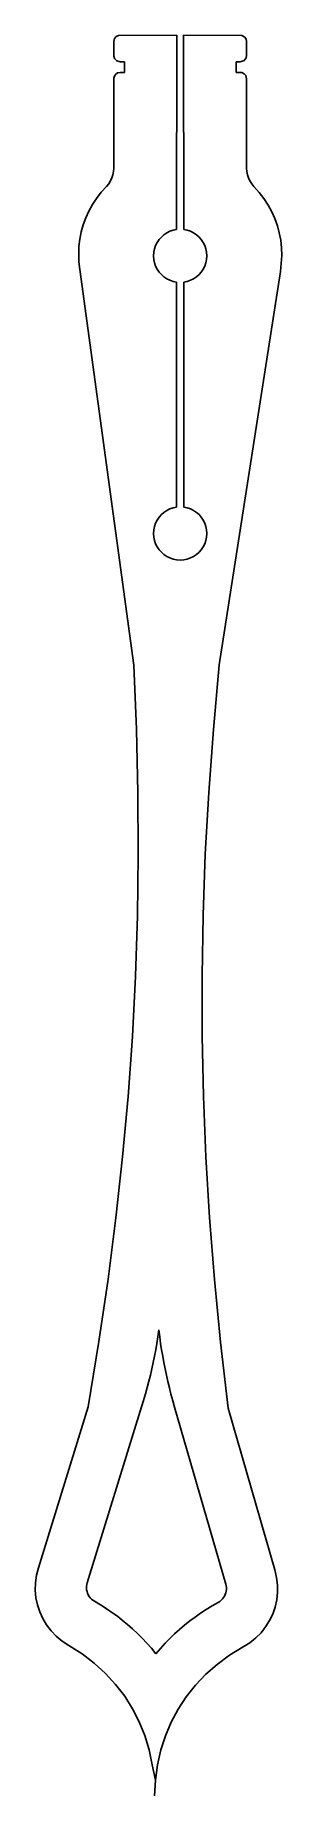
# Model space of a CAD drawing. Extents: x -0.68 to 0.48, y -7.24 to 1.04.
import ezdxf

# ---------------------------------------------------------------- set-up
doc = ezdxf.new("R2010")
doc.units = 0

msp = doc.modelspace()

# ---------------------------------------------------------------- linework, layer by layer
for p, q in [((-0.3079, 1.0228), (-0.312, 1.0077)), ((-0.3117, 0.9386), (-0.312, 1.0077)), ((-0.3003, 1.0314), (-0.3079, 1.0228)), ((-0.29, 1.0366), (-0.3003, 1.0314)), ((-0.29, 1.0366), (-0.015, 1.0377)), ((-0.017, 0.1239), (-0.015, 1.0377)), ((0.29, 1.0366), (0.015, 1.0377)), ((0.017, 0.1239), (0.015, 1.0377)), ((0.3032, 1.0289), (0.29, 1.0366)), ((0.3096, 1.0193), (0.3032, 1.0289)), ((0.3096, 1.0193), (0.312, 1.0077)), ((0.312, 0.9427), (0.312, 1.0077)), ((-0.3117, 0.9386), (-0.3079, 0.9275)), ((-0.3079, 0.9275), (-0.2971, 0.9168)), ((-0.2971, 0.9168), (-0.282, 0.9127)), ((-0.262, 0.9127), (-0.282, 0.9127)), ((-0.262, 0.8627), (-0.262, 0.9127)), ((0.262, 0.8627), (0.262, 0.9127)), ((0.262, 0.9127), (0.282, 0.9127)), ((0.3003, 0.9189), (0.282, 0.9127)), ((0.3003, 0.9189), (0.3096, 0.931)), ((0.3096, 0.931), (0.312, 0.9427)), ((-0.3117, 0.8367), (-0.312, 0.4125)), ((-0.3057, 0.851), (-0.3117, 0.8367)), ((-0.2937, 0.8603), (-0.3057, 0.851)), ((-0.2937, 0.8603), (-0.282, 0.8627)), ((-0.262, 0.8627), (-0.282, 0.8627)), ((0.29, 0.8616), (0.262, 0.8627)), ((0.3003, 0.8564), (0.29, 0.8616)), ((0.3079, 0.8478), (0.3003, 0.8564)), ((0.3079, 0.8478), (0.312, 0.8327)), ((0.312, 0.4125), (0.312, 0.8327)), ((-0.3461, 0.3267), (-0.3356, 0.3391)), ((-0.3356, 0.3391), (-0.3271, 0.3523)), ((-0.3271, 0.3523), (-0.3205, 0.3662)), ((-0.3205, 0.3662), (-0.3158, 0.3808)), ((-0.3158, 0.3808), (-0.3129, 0.3963)), ((-0.3129, 0.3963), (-0.312, 0.4125)), ((0.312, 0.4125), (0.3129, 0.3963)), ((0.3129, 0.3963), (0.3158, 0.3808)), ((0.3158, 0.3808), (0.3205, 0.3662)), ((0.3205, 0.3662), (0.3271, 0.3523)), ((0.3271, 0.3523), (0.3356, 0.3391)), ((0.3356, 0.3391), (0.3461, 0.3267)), ((-0.3924, 0.2703), (-0.4118, 0.2406)), ((-0.3705, 0.299), (-0.3924, 0.2703)), ((-0.3461, 0.3267), (-0.3705, 0.299)), ((0.3461, 0.3267), (0.371, 0.2984)), ((0.3932, 0.269), (0.371, 0.2984)), ((0.4129, 0.2386), (0.3932, 0.269)), ((-0.443, 0.1783), (-0.4548, 0.1459)), ((-0.4287, 0.2099), (-0.443, 0.1783)), ((-0.4118, 0.2406), (-0.4287, 0.2099)), ((0.43, 0.2073), (0.4129, 0.2386)), ((0.4444, 0.1749), (0.43, 0.2073)), ((0.4562, 0.1417), (0.4444, 0.1749)), ((-0.4641, 0.1127), (-0.4708, 0.0786)), ((-0.4548, 0.1459), (-0.4641, 0.1127)), ((-0.0989, 0.0764), (-0.0884, 0.0884)), ((-0.0884, 0.0884), (-0.0764, 0.0989)), ((-0.0764, 0.0989), (-0.0631, 0.1079)), ((-0.0631, 0.1079), (-0.0486, 0.1152)), ((-0.0486, 0.1152), (-0.0332, 0.1205)), ((-0.0332, 0.1205), (-0.017, 0.1239)), ((0.017, 0.1239), (0.0332, 0.1205)), ((0.0332, 0.1205), (0.0486, 0.1152)), ((0.0486, 0.1152), (0.0631, 0.1079)), ((0.0631, 0.1079), (0.0764, 0.0989)), ((0.0764, 0.0989), (0.0884, 0.0884)), ((0.0884, 0.0884), (0.0989, 0.0764)), ((0.4653, 0.1077), (0.4562, 0.1417)), ((0.4717, 0.0729), (0.4653, 0.1077)), ((-0.4749, 0.0439), (-0.4764, 0.0084)), ((-0.4764, 0.0084), (-0.4753, -0.0277)), ((-0.4708, 0.0786), (-0.4749, 0.0439)), ((-0.125, 0), (-0.1239, 0.017)), ((-0.1239, 0.017), (-0.1205, 0.0332)), ((-0.1205, 0.0332), (-0.1152, 0.0486)), ((-0.1152, 0.0486), (-0.1079, 0.0631)), ((-0.1079, 0.0631), (-0.0989, 0.0764)), ((0.0989, 0.0764), (0.1079, 0.0631)), ((0.1079, 0.0631), (0.1152, 0.0486)), ((0.1152, 0.0486), (0.1205, 0.0332)), ((0.1205, 0.0332), (0.1239, 0.017)), ((0.1239, 0.017), (0.125, 0)), ((0.125, 0), (0.1239, -0.017)), ((0.4754, 0.0374), (0.4717, 0.0729)), ((0.4747, -0.0356), (0.4765, 0.0012)), ((0.4765, 0.0012), (0.4754, 0.0374)), ((-0.4753, -0.0277), (-0.4715, -0.0644)), ((-0.2179, -1.9248), (-0.4715, -0.0644)), ((-0.1239, -0.017), (-0.125, 0)), ((-0.1205, -0.0332), (-0.1239, -0.017)), ((-0.1152, -0.0486), (-0.1205, -0.0332)), ((-0.1079, -0.0631), (-0.1152, -0.0486)), ((-0.0989, -0.0764), (-0.1079, -0.0631)), ((-0.0884, -0.0884), (-0.0989, -0.0764)), ((0.0989, -0.0764), (0.0884, -0.0884)), ((0.1079, -0.0631), (0.0989, -0.0764)), ((0.1152, -0.0486), (0.1079, -0.0631)), ((0.1205, -0.0332), (0.1152, -0.0486)), ((0.1239, -0.017), (0.1205, -0.0332)), ((0.1831, -1.9232), (0.4703, -0.073)), ((0.4747, -0.0356), (0.4703, -0.073)), ((-0.0764, -0.0989), (-0.0884, -0.0884)), ((-0.0631, -0.1079), (-0.0764, -0.0989)), ((-0.0486, -0.1152), (-0.0631, -0.1079)), ((-0.0332, -0.1205), (-0.0486, -0.1152)), ((-0.017, -0.1239), (-0.0332, -0.1205)), ((-0.017, -1.1819), (-0.017, -0.1239)), ((0.0332, -0.1205), (0.017, -0.1239)), ((0.017, -1.1819), (0.017, -0.1239)), ((0.0486, -0.1152), (0.0332, -0.1205)), ((0.0631, -0.1079), (0.0486, -0.1152)), ((0.0764, -0.0989), (0.0631, -0.1079)), ((0.0884, -0.0884), (0.0764, -0.0989)), ((-0.1079, -1.2427), (-0.0989, -1.2294)), ((-0.0989, -1.2294), (-0.0884, -1.2174)), ((-0.0884, -1.2174), (-0.0764, -1.2068)), ((-0.0764, -1.2068), (-0.0631, -1.1979)), ((-0.0631, -1.1979), (-0.0486, -1.1906)), ((-0.0486, -1.1906), (-0.0332, -1.1853)), ((-0.0332, -1.1853), (-0.017, -1.1819)), ((0.017, -1.1819), (0.0332, -1.1853)), ((0.0332, -1.1853), (0.0486, -1.1906)), ((0.0486, -1.1906), (0.0631, -1.1979)), ((0.0631, -1.1979), (0.0764, -1.2068)), ((0.0764, -1.2068), (0.0884, -1.2174)), ((0.0884, -1.2174), (0.0989, -1.2294)), ((0.0989, -1.2294), (0.1079, -1.2427)), ((-0.125, -1.3058), (-0.1239, -1.2888)), ((-0.1239, -1.3228), (-0.125, -1.3058)), ((-0.1239, -1.2888), (-0.1205, -1.2726)), ((-0.1205, -1.339), (-0.1239, -1.3228)), ((-0.1205, -1.2726), (-0.1152, -1.2571)), ((-0.1152, -1.2571), (-0.1079, -1.2427)), ((0.1079, -1.2427), (0.1152, -1.2571)), ((0.1152, -1.2571), (0.1205, -1.2726)), ((0.1205, -1.2726), (0.1239, -1.2888)), ((0.1239, -1.3228), (0.1205, -1.339)), ((0.1239, -1.2888), (0.125, -1.3058)), ((0.125, -1.3058), (0.1239, -1.3228)), ((-0.1152, -1.3544), (-0.1205, -1.339)), ((-0.1079, -1.3689), (-0.1152, -1.3544)), ((-0.0989, -1.3822), (-0.1079, -1.3689)), ((-0.0884, -1.3942), (-0.0989, -1.3822)), ((-0.0764, -1.4047), (-0.0884, -1.3942)), ((-0.0631, -1.4137), (-0.0764, -1.4047)), ((0.0764, -1.4047), (0.0631, -1.4137)), ((0.0884, -1.3942), (0.0764, -1.4047)), ((0.0989, -1.3822), (0.0884, -1.3942)), ((0.1079, -1.3689), (0.0989, -1.3822)), ((0.1152, -1.3544), (0.1079, -1.3689)), ((0.1205, -1.339), (0.1152, -1.3544)), ((-0.0486, -1.421), (-0.0631, -1.4137)), ((-0.0332, -1.4263), (-0.0486, -1.421)), ((-0.017, -1.4297), (-0.0332, -1.4263)), ((0, -1.4308), (-0.017, -1.4297)), ((0.017, -1.4297), (0, -1.4308)), ((0.0332, -1.4263), (0.017, -1.4297)), ((0.0486, -1.421), (0.0332, -1.4263)), ((0.0631, -1.4137), (0.0486, -1.421)), ((-0.2058, -2.228), (-0.2179, -1.9248)), ((0.1556, -2.2285), (0.1831, -1.9232)), ((-0.1989, -2.5248), (-0.2058, -2.228)), ((0.1556, -2.2285), (0.1341, -2.5243)), ((-0.1972, -2.8164), (-0.1989, -2.5248)), ((0.1341, -2.5243), (0.118, -2.8151)), ((0.118, -2.8151), (0.1074, -3.1021)), ((-0.2008, -3.1039), (-0.1972, -2.8164)), ((-0.2098, -3.3887), (-0.2008, -3.1039)), ((0.1074, -3.1021), (0.1024, -3.3867)), ((-0.2243, -3.6719), (-0.2098, -3.3887)), ((0.1024, -3.3867), (0.1029, -3.6699)), ((-0.2444, -3.9547), (-0.2243, -3.6719)), ((0.1029, -3.6699), (0.1089, -3.9531)), ((-0.27, -4.2385), (-0.2444, -3.9547)), ((0.1089, -3.9531), (0.1206, -4.2375)), ((-0.3013, -4.5243), (-0.27, -4.2385)), ((0.1206, -4.2375), (0.1377, -4.5242)), ((-0.3384, -4.8135), (-0.3013, -4.5243)), ((0.1377, -4.5242), (0.1605, -4.8146)), ((-0.3813, -5.1073), (-0.3384, -4.8135)), ((0.1605, -4.8146), (0.1889, -5.1097)), ((-0.3813, -5.1073), (-0.4319, -5.4144)), ((-0.115, -5.1461), (-0.1098, -5.1155)), ((-0.1098, -5.1155), (-0.1048, -5.0844)), ((-0.1048, -5.0844), (-0.1002, -5.0524)), ((-0.1002, -5.0524), (-0.0962, -5.0844)), ((-0.0962, -5.0844), (-0.0918, -5.1157)), ((-0.0918, -5.1157), (-0.0872, -5.1463)), ((0.1889, -5.1097), (0.2248, -5.4204)), ((-0.1328, -5.2353), (-0.1265, -5.2059)), ((-0.1265, -5.2059), (-0.1205, -5.1762)), ((-0.1205, -5.1762), (-0.115, -5.1461)), ((-0.0872, -5.1463), (-0.0822, -5.1765)), ((-0.0822, -5.1765), (-0.0768, -5.2063)), ((-0.0768, -5.2063), (-0.071, -5.2359)), ((-0.1545, -5.3237), (-0.1468, -5.2941)), ((-0.1468, -5.2941), (-0.1396, -5.2647)), ((-0.1396, -5.2647), (-0.1328, -5.2353)), ((-0.071, -5.2359), (-0.0648, -5.2654)), ((-0.0648, -5.2654), (-0.0581, -5.2949)), ((-0.0581, -5.2949), (-0.0509, -5.3246)), ((-0.1715, -5.3839), (-0.1627, -5.3536)), ((-0.1627, -5.3536), (-0.1545, -5.3237)), ((-0.0509, -5.3246), (-0.0432, -5.3547)), ((-0.0432, -5.3547), (-0.035, -5.3851)), ((-0.6657, -6.1707), (-0.4319, -5.4144)), ((-0.4364, -6.2416), (-0.1808, -5.4148)), ((-0.1808, -5.4148), (-0.1715, -5.3839)), ((-0.035, -5.3851), (-0.0263, -5.4162)), ((0.214, -6.2475), (-0.0263, -5.4162)), ((0.4446, -6.1809), (0.2248, -5.4204)), ((-0.6745, -6.2063), (-0.6793, -6.2419)), ((-0.6745, -6.2063), (-0.6657, -6.1707)), ((0.4528, -6.2167), (0.4446, -6.1809)), ((-0.6793, -6.2419), (-0.68, -6.2772)), ((-0.68, -6.2772), (-0.6768, -6.312)), ((-0.4396, -6.2585), (-0.4398, -6.2669)), ((-0.4398, -6.2669), (-0.439, -6.2752)), ((-0.4385, -6.25), (-0.4396, -6.2585)), ((-0.439, -6.2752), (-0.4373, -6.2833)), ((-0.4364, -6.2416), (-0.4385, -6.25)), ((-0.4373, -6.2833), (-0.4348, -6.2911)), ((-0.4348, -6.2911), (-0.4314, -6.2985)), ((0.2116, -6.297), (0.2142, -6.2893)), ((0.216, -6.2561), (0.214, -6.2475)), ((0.2142, -6.2893), (0.2161, -6.2812)), ((0.217, -6.2646), (0.216, -6.2561)), ((0.2161, -6.2812), (0.217, -6.273)), ((0.217, -6.273), (0.217, -6.2646)), ((0.4569, -6.2524), (0.4528, -6.2167)), ((0.4531, -6.3224), (0.457, -6.2877)), ((0.457, -6.2877), (0.4569, -6.2524)), ((-0.6768, -6.312), (-0.6698, -6.3459)), ((-0.6698, -6.3459), (-0.6591, -6.3786)), ((-0.4314, -6.2985), (-0.4272, -6.3056)), ((-0.4272, -6.3056), (-0.4221, -6.3122)), ((-0.4221, -6.3122), (-0.4163, -6.3183)), ((-0.4163, -6.3183), (-0.4097, -6.3237)), ((-0.4097, -6.3237), (-0.4024, -6.3285)), ((-0.4024, -6.3285), (-0.374, -6.3456)), ((-0.3467, -6.363), (-0.374, -6.3456)), ((-0.3203, -6.3809), (-0.3467, -6.363)), ((0.1221, -6.3673), (0.0954, -6.3847)), ((0.1498, -6.3504), (0.1221, -6.3673)), ((0.1785, -6.3339), (0.1498, -6.3504)), ((0.1785, -6.3339), (0.1859, -6.3292)), ((0.1859, -6.3292), (0.1925, -6.3239)), ((0.1925, -6.3239), (0.1985, -6.3179)), ((0.1985, -6.3179), (0.2036, -6.3114)), ((0.2036, -6.3114), (0.208, -6.3044)), ((0.208, -6.3044), (0.2116, -6.297)), ((0.4342, -6.3887), (0.4455, -6.3561)), ((0.4455, -6.3561), (0.4531, -6.3224)), ((-0.6591, -6.3786), (-0.6448, -6.41)), ((-0.6448, -6.41), (-0.627, -6.4396)), ((-0.627, -6.4396), (-0.6058, -6.4674)), ((-0.2949, -6.3994), (-0.3203, -6.3809)), ((-0.2703, -6.4185), (-0.2949, -6.3994)), ((-0.2465, -6.4382), (-0.2703, -6.4185)), ((-0.2233, -6.4588), (-0.2465, -6.4382)), ((-0.2007, -6.4801), (-0.2233, -6.4588)), ((0.0206, -6.4407), (-0.003, -6.4608)), ((0.0448, -6.4214), (0.0206, -6.4407)), ((0.0697, -6.4027), (0.0448, -6.4214)), ((0.0954, -6.3847), (0.0697, -6.4027)), ((0.3793, -6.4764), (0.401, -6.4491)), ((0.401, -6.4491), (0.4193, -6.4197)), ((0.4193, -6.4197), (0.4342, -6.3887)), ((-0.6058, -6.4674), (-0.5814, -6.4928)), ((-0.5814, -6.4928), (-0.5537, -6.5158)), ((-0.5537, -6.5158), (-0.5231, -6.536)), ((-0.4606, -6.5759), (-0.5231, -6.536)), ((-0.1785, -6.5024), (-0.2007, -6.4801)), ((-0.1568, -6.5257), (-0.1785, -6.5024)), ((-0.1354, -6.55), (-0.1568, -6.5257)), ((-0.0707, -6.5265), (-0.0926, -6.5504)), ((-0.0485, -6.5036), (-0.0707, -6.5265)), ((-0.026, -6.4817), (-0.0485, -6.5036)), ((-0.003, -6.4608), (-0.026, -6.4817)), ((0.3264, -6.5239), (0.2953, -6.5435)), ((0.3264, -6.5239), (0.3544, -6.5014)), ((0.3544, -6.5014), (0.3793, -6.4764)), ((-0.403, -6.62), (-0.4606, -6.5759)), ((-0.3504, -6.668), (-0.403, -6.62)), ((-0.1142, -6.5755), (-0.1354, -6.55)), ((-0.1142, -6.5755), (-0.0926, -6.5504)), ((0.2322, -6.5822), (0.1737, -6.6253)), ((0.2953, -6.5435), (0.2322, -6.5822)), ((-0.3028, -6.7198), (-0.3504, -6.668)), ((0.1202, -6.6723), (0.0717, -6.7233)), ((0.1737, -6.6253), (0.1202, -6.6723)), ((-0.2605, -6.7752), (-0.3028, -6.7198)), ((-0.2234, -6.8339), (-0.2605, -6.7752)), ((0.0284, -6.7779), (-0.0097, -6.8359)), ((0.0717, -6.7233), (0.0284, -6.7779)), ((-0.1919, -6.8957), (-0.2234, -6.8339)), ((-0.0097, -6.8359), (-0.0424, -6.8971)), ((-0.1659, -6.9604), (-0.1919, -6.8957)), ((-0.0424, -6.8971), (-0.0696, -6.9613)), ((-0.1456, -7.0277), (-0.1659, -6.9604)), ((-0.1312, -7.0975), (-0.1456, -7.0277)), ((-0.0911, -7.0282), (-0.1068, -7.0978)), ((-0.0696, -6.9613), (-0.0911, -7.0282)), ((-0.1166, -7.1696), (-0.1312, -7.0975)), ((-0.1068, -7.0978), (-0.1166, -7.1696)), ((-0.1166, -7.1696), (-0.1203, -7.2436))]:
    msp.add_line(p, q)

doc.saveas('drawing.dxf')
